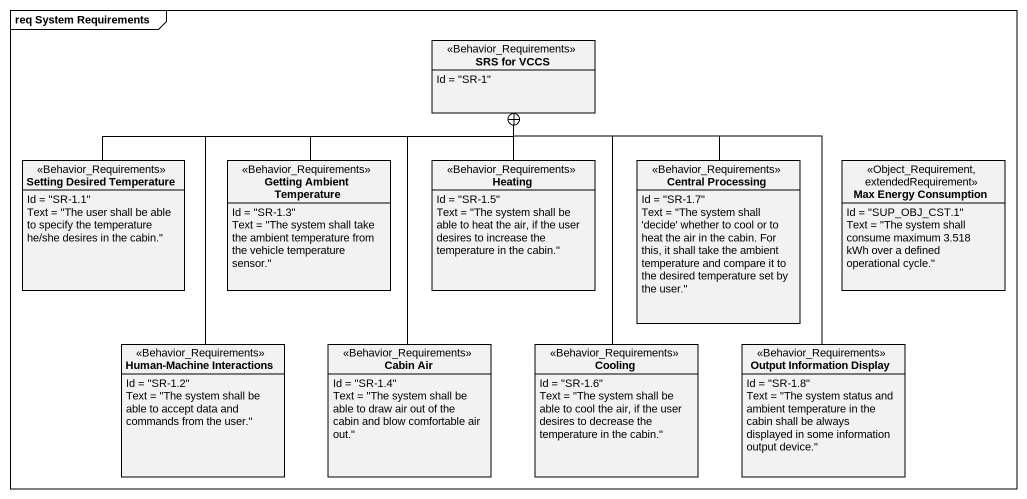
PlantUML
@startuml
mainframe req System Requirements
hide circle
hide empty members
class "SRS for VCCS" as SRS_for_VCCS <<Behavior_Requirements>> {
  Id = "SR-1"
}
class "Setting Desired Temperature" as Setting_Desired_Temperature <<Behavior_Requirements>> {
  Id = "SR-1.1"
  Text = "The user shall be able to specify the temperature he/she desires in the cabin."
}
class "Getting Ambient Temperature" as Getting_Ambient_Temperature <<Behavior_Requirements>> {
  Id = "SR-1.3"
  Text = "The system shall take the ambient temperature from the vehicle temperature sensor."
}
class Heating <<Behavior_Requirements>> {
  Id = "SR-1.5"
  Text = "The system shall be able to heat the air, if the user desires to increase the temperature in the cabin."
}
class "Central Processing" as Central_Processing <<Behavior_Requirements>> {
  Id = "SR-1.7"
  Text = "The system shall 'decide' whether to cool or to heat the air in the cabin. For this, it shall take the ambient temperature and compare it to the desired temperature set by the user."
}
class "Max Energy Consumption" as Max_Energy_Consumption <<Object_Requirement, extendedRequirement>> {
  Id = "SUP_OBJ_CST.1"
  Text = "The system shall consume maximum 3.518 kWh over a defined operational cycle."
}
class "Human-Machine Interactions" as Human_Machine_Interactions <<Behavior_Requirements>> {
  Id = "SR-1.2"
  Text = "The system shall be able to accept data and commands from the user."
}
class "Cabin Air" as Cabin_Air <<Behavior_Requirements>> {
  Id = "SR-1.4"
  Text = "The system shall be able to draw air out of the cabin and blow comfortable air out."
}
class Cooling <<Behavior_Requirements>> {
  Id = "SR-1.6"
  Text = "The system shall be able to cool the air, if the user desires to decrease the temperature in the cabin."
}
class "Output Information Display" as Output_Information_Display <<Behavior_Requirements>> {
  Id = "SR-1.8"
  Text = "The system status and ambient temperature in the cabin shall be always displayed in some information output device."
}
Setting_Desired_Temperature -right-+ SRS_for_VCCS
Getting_Ambient_Temperature -up-+ SRS_for_VCCS
Heating -up-+ SRS_for_VCCS
Central_Processing -up-+ SRS_for_VCCS
Human_Machine_Interactions -up-+ SRS_for_VCCS
Cabin_Air -up-+ SRS_for_VCCS
Cooling -up-+ SRS_for_VCCS
Output_Information_Display -up-+ SRS_for_VCCS
@enduml
